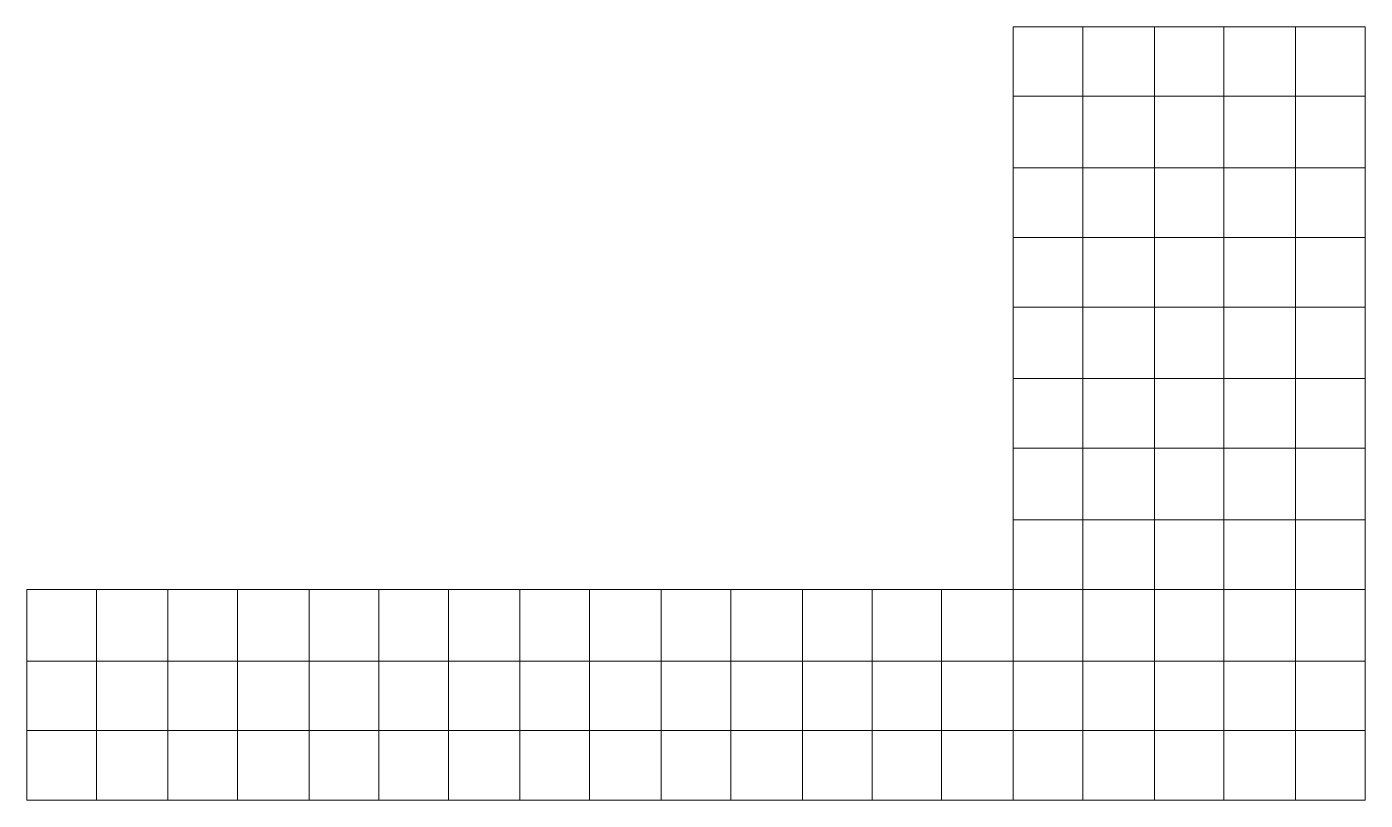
# Model space of a CAD drawing. Header units: millimetres. Extents: x -139 to 75, y -28 to 93.
# Drawn here: x -90.655 to -88.946, y 48.367 to 49.355 of the extents above; entities that cross this region are included whole.
import ezdxf

# ---------------------------------------------------------------- set-up
doc = ezdxf.new("R2010")
doc.units = ezdxf.units.MM
doc.header["$MEASUREMENT"] = 0
doc.layers.add('Layer 1', color=7, linetype='Continuous')

msp = doc.modelspace()

# ---------------------------------------------------------------- linework, layer by layer
at = {"layer": 'Layer 1', "color": 136, "lineweight": 0}
for points in [[(-89.3953, 49.2665), (-89.3953, 49.2665), (-89.3953, 49.3553), (-89.3953, 49.3553), (-89.3953, 49.3553), (-89.3953, 49.3553), (-89.3064, 49.3553), (-89.3064, 49.3553), (-89.3064, 49.3553), (-89.3064, 49.3553), (-89.3064, 49.2665), (-89.3064, 49.2665), (-89.3064, 49.2665), (-89.3064, 49.2665), (-89.3953, 49.2665), (-89.3953, 49.2665)], [(-89.3064, 49.2665), (-89.3064, 49.2665), (-89.3064, 49.3553), (-89.3064, 49.3553), (-89.3064, 49.3553), (-89.3064, 49.3553), (-89.215, 49.3553), (-89.215, 49.3553), (-89.215, 49.3553), (-89.215, 49.3553), (-89.215, 49.2665), (-89.215, 49.2665), (-89.215, 49.2665), (-89.215, 49.2665), (-89.3064, 49.2665), (-89.3064, 49.2665)], [(-89.215, 49.2665), (-89.215, 49.2665), (-89.215, 49.3553), (-89.215, 49.3553), (-89.215, 49.3553), (-89.215, 49.3553), (-89.1261, 49.3553), (-89.1261, 49.3553), (-89.1261, 49.3553), (-89.1261, 49.3553), (-89.1261, 49.2665), (-89.1261, 49.2665), (-89.1261, 49.2665), (-89.1261, 49.2665), (-89.215, 49.2665), (-89.215, 49.2665)], [(-89.1261, 49.2665), (-89.1261, 49.2665), (-89.1261, 49.3553), (-89.1261, 49.3553), (-89.1261, 49.3553), (-89.1261, 49.3553), (-89.0346, 49.3553), (-89.0346, 49.3553), (-89.0346, 49.3553), (-89.0346, 49.3553), (-89.0346, 49.2665), (-89.0346, 49.2665), (-89.0346, 49.2665), (-89.0346, 49.2665), (-89.1261, 49.2665), (-89.1261, 49.2665)], [(-89.0346, 49.2665), (-89.0346, 49.2665), (-89.0346, 49.3553), (-89.0346, 49.3553), (-89.0346, 49.3553), (-89.0346, 49.3553), (-88.9457, 49.3553), (-88.9457, 49.3553), (-88.9457, 49.3553), (-88.9457, 49.3553), (-88.9457, 49.2665), (-88.9457, 49.2665), (-88.9457, 49.2665), (-88.9457, 49.2665), (-89.0346, 49.2665), (-89.0346, 49.2665)], [(-89.3953, 49.175), (-89.3953, 49.175), (-89.3953, 49.2665), (-89.3953, 49.2665), (-89.3953, 49.2665), (-89.3953, 49.2665), (-89.3064, 49.2665), (-89.3064, 49.2665), (-89.3064, 49.2665), (-89.3064, 49.2665), (-89.3064, 49.175), (-89.3064, 49.175), (-89.3064, 49.175), (-89.3064, 49.175), (-89.3953, 49.175), (-89.3953, 49.175)], [(-89.3064, 49.175), (-89.3064, 49.175), (-89.3064, 49.2665), (-89.3064, 49.2665), (-89.3064, 49.2665), (-89.3064, 49.2665), (-89.215, 49.2665), (-89.215, 49.2665), (-89.215, 49.2665), (-89.215, 49.2665), (-89.215, 49.175), (-89.215, 49.175), (-89.215, 49.175), (-89.215, 49.175), (-89.3064, 49.175), (-89.3064, 49.175)], [(-89.215, 49.175), (-89.215, 49.175), (-89.215, 49.2665), (-89.215, 49.2665), (-89.215, 49.2665), (-89.215, 49.2665), (-89.1261, 49.2665), (-89.1261, 49.2665), (-89.1261, 49.2665), (-89.1261, 49.2665), (-89.1261, 49.175), (-89.1261, 49.175), (-89.1261, 49.175), (-89.1261, 49.175), (-89.215, 49.175), (-89.215, 49.175)], [(-89.1261, 49.175), (-89.1261, 49.175), (-89.1261, 49.2665), (-89.1261, 49.2665), (-89.1261, 49.2665), (-89.1261, 49.2665), (-89.0346, 49.2665), (-89.0346, 49.2665), (-89.0346, 49.2665), (-89.0346, 49.2665), (-89.0346, 49.175), (-89.0346, 49.175), (-89.0346, 49.175), (-89.0346, 49.175), (-89.1261, 49.175), (-89.1261, 49.175)], [(-89.0346, 49.175), (-89.0346, 49.175), (-89.0346, 49.2665), (-89.0346, 49.2665), (-89.0346, 49.2665), (-89.0346, 49.2665), (-88.9457, 49.2665), (-88.9457, 49.2665), (-88.9457, 49.2665), (-88.9457, 49.2665), (-88.9457, 49.175), (-88.9457, 49.175), (-88.9457, 49.175), (-88.9457, 49.175), (-89.0346, 49.175), (-89.0346, 49.175)], [(-89.3953, 49.0861), (-89.3953, 49.0861), (-89.3953, 49.175), (-89.3953, 49.175), (-89.3953, 49.175), (-89.3953, 49.175), (-89.3064, 49.175), (-89.3064, 49.175), (-89.3064, 49.175), (-89.3064, 49.175), (-89.3064, 49.0861), (-89.3064, 49.0861), (-89.3064, 49.0861), (-89.3064, 49.0861), (-89.3953, 49.0861), (-89.3953, 49.0861)], [(-89.3064, 49.0861), (-89.3064, 49.0861), (-89.3064, 49.175), (-89.3064, 49.175), (-89.3064, 49.175), (-89.3064, 49.175), (-89.215, 49.175), (-89.215, 49.175), (-89.215, 49.175), (-89.215, 49.175), (-89.215, 49.0861), (-89.215, 49.0861), (-89.215, 49.0861), (-89.215, 49.0861), (-89.3064, 49.0861), (-89.3064, 49.0861)], [(-89.215, 49.0861), (-89.215, 49.0861), (-89.215, 49.175), (-89.215, 49.175), (-89.215, 49.175), (-89.215, 49.175), (-89.1261, 49.175), (-89.1261, 49.175), (-89.1261, 49.175), (-89.1261, 49.175), (-89.1261, 49.0861), (-89.1261, 49.0861), (-89.1261, 49.0861), (-89.1261, 49.0861), (-89.215, 49.0861), (-89.215, 49.0861)], [(-89.1261, 49.0861), (-89.1261, 49.0861), (-89.1261, 49.175), (-89.1261, 49.175), (-89.1261, 49.175), (-89.1261, 49.175), (-89.0346, 49.175), (-89.0346, 49.175), (-89.0346, 49.175), (-89.0346, 49.175), (-89.0346, 49.0861), (-89.0346, 49.0861), (-89.0346, 49.0861), (-89.0346, 49.0861), (-89.1261, 49.0861), (-89.1261, 49.0861)], [(-89.0346, 49.0861), (-89.0346, 49.0861), (-89.0346, 49.175), (-89.0346, 49.175), (-89.0346, 49.175), (-89.0346, 49.175), (-88.9457, 49.175), (-88.9457, 49.175), (-88.9457, 49.175), (-88.9457, 49.175), (-88.9457, 49.0861), (-88.9457, 49.0861), (-88.9457, 49.0861), (-88.9457, 49.0861), (-89.0346, 49.0861), (-89.0346, 49.0861)], [(-89.3953, 48.9972), (-89.3953, 48.9972), (-89.3953, 49.0861), (-89.3953, 49.0861), (-89.3953, 49.0861), (-89.3953, 49.0861), (-89.3064, 49.0861), (-89.3064, 49.0861), (-89.3064, 49.0861), (-89.3064, 49.0861), (-89.3064, 48.9972), (-89.3064, 48.9972), (-89.3064, 48.9972), (-89.3064, 48.9972), (-89.3953, 48.9972), (-89.3953, 48.9972)], [(-89.3064, 48.9972), (-89.3064, 48.9972), (-89.3064, 49.0861), (-89.3064, 49.0861), (-89.3064, 49.0861), (-89.3064, 49.0861), (-89.215, 49.0861), (-89.215, 49.0861), (-89.215, 49.0861), (-89.215, 49.0861), (-89.215, 48.9972), (-89.215, 48.9972), (-89.215, 48.9972), (-89.215, 48.9972), (-89.3064, 48.9972), (-89.3064, 48.9972)], [(-89.215, 48.9972), (-89.215, 48.9972), (-89.215, 49.0861), (-89.215, 49.0861), (-89.215, 49.0861), (-89.215, 49.0861), (-89.1261, 49.0861), (-89.1261, 49.0861), (-89.1261, 49.0861), (-89.1261, 49.0861), (-89.1261, 48.9972), (-89.1261, 48.9972), (-89.1261, 48.9972), (-89.1261, 48.9972), (-89.215, 48.9972), (-89.215, 48.9972)], [(-89.1261, 48.9972), (-89.1261, 48.9972), (-89.1261, 49.0861), (-89.1261, 49.0861), (-89.1261, 49.0861), (-89.1261, 49.0861), (-89.0346, 49.0861), (-89.0346, 49.0861), (-89.0346, 49.0861), (-89.0346, 49.0861), (-89.0346, 48.9972), (-89.0346, 48.9972), (-89.0346, 48.9972), (-89.0346, 48.9972), (-89.1261, 48.9972), (-89.1261, 48.9972)], [(-89.0346, 48.9972), (-89.0346, 48.9972), (-89.0346, 49.0861), (-89.0346, 49.0861), (-89.0346, 49.0861), (-89.0346, 49.0861), (-88.9457, 49.0861), (-88.9457, 49.0861), (-88.9457, 49.0861), (-88.9457, 49.0861), (-88.9457, 48.9972), (-88.9457, 48.9972), (-88.9457, 48.9972), (-88.9457, 48.9972), (-89.0346, 48.9972), (-89.0346, 48.9972)], [(-89.3953, 48.9058), (-89.3953, 48.9058), (-89.3953, 48.9972), (-89.3953, 48.9972), (-89.3953, 48.9972), (-89.3953, 48.9972), (-89.3064, 48.9972), (-89.3064, 48.9972), (-89.3064, 48.9972), (-89.3064, 48.9972), (-89.3064, 48.9058), (-89.3064, 48.9058), (-89.3064, 48.9058), (-89.3064, 48.9058), (-89.3953, 48.9058), (-89.3953, 48.9058)], [(-89.3064, 48.9058), (-89.3064, 48.9058), (-89.3064, 48.9972), (-89.3064, 48.9972), (-89.3064, 48.9972), (-89.3064, 48.9972), (-89.215, 48.9972), (-89.215, 48.9972), (-89.215, 48.9972), (-89.215, 48.9972), (-89.215, 48.9058), (-89.215, 48.9058), (-89.215, 48.9058), (-89.215, 48.9058), (-89.3064, 48.9058), (-89.3064, 48.9058)], [(-89.215, 48.9058), (-89.215, 48.9058), (-89.215, 48.9972), (-89.215, 48.9972), (-89.215, 48.9972), (-89.215, 48.9972), (-89.1261, 48.9972), (-89.1261, 48.9972), (-89.1261, 48.9972), (-89.1261, 48.9972), (-89.1261, 48.9058), (-89.1261, 48.9058), (-89.1261, 48.9058), (-89.1261, 48.9058), (-89.215, 48.9058), (-89.215, 48.9058)], [(-89.1261, 48.9058), (-89.1261, 48.9058), (-89.1261, 48.9972), (-89.1261, 48.9972), (-89.1261, 48.9972), (-89.1261, 48.9972), (-89.0346, 48.9972), (-89.0346, 48.9972), (-89.0346, 48.9972), (-89.0346, 48.9972), (-89.0346, 48.9058), (-89.0346, 48.9058), (-89.0346, 48.9058), (-89.0346, 48.9058), (-89.1261, 48.9058), (-89.1261, 48.9058)], [(-89.0346, 48.9058), (-89.0346, 48.9058), (-89.0346, 48.9972), (-89.0346, 48.9972), (-89.0346, 48.9972), (-89.0346, 48.9972), (-88.9457, 48.9972), (-88.9457, 48.9972), (-88.9457, 48.9972), (-88.9457, 48.9972), (-88.9457, 48.9058), (-88.9457, 48.9058), (-88.9457, 48.9058), (-88.9457, 48.9058), (-89.0346, 48.9058), (-89.0346, 48.9058)], [(-89.3953, 48.8169), (-89.3953, 48.8169), (-89.3953, 48.9058), (-89.3953, 48.9058), (-89.3953, 48.9058), (-89.3953, 48.9058), (-89.3064, 48.9058), (-89.3064, 48.9058), (-89.3064, 48.9058), (-89.3064, 48.9058), (-89.3064, 48.8169), (-89.3064, 48.8169), (-89.3064, 48.8169), (-89.3064, 48.8169), (-89.3953, 48.8169), (-89.3953, 48.8169)], [(-89.3064, 48.8169), (-89.3064, 48.8169), (-89.3064, 48.9058), (-89.3064, 48.9058), (-89.3064, 48.9058), (-89.3064, 48.9058), (-89.215, 48.9058), (-89.215, 48.9058), (-89.215, 48.9058), (-89.215, 48.9058), (-89.215, 48.8169), (-89.215, 48.8169), (-89.215, 48.8169), (-89.215, 48.8169), (-89.3064, 48.8169), (-89.3064, 48.8169)], [(-89.215, 48.8169), (-89.215, 48.8169), (-89.215, 48.9058), (-89.215, 48.9058), (-89.215, 48.9058), (-89.215, 48.9058), (-89.1261, 48.9058), (-89.1261, 48.9058), (-89.1261, 48.9058), (-89.1261, 48.9058), (-89.1261, 48.8169), (-89.1261, 48.8169), (-89.1261, 48.8169), (-89.1261, 48.8169), (-89.215, 48.8169), (-89.215, 48.8169)], [(-89.1261, 48.8169), (-89.1261, 48.8169), (-89.1261, 48.9058), (-89.1261, 48.9058), (-89.1261, 48.9058), (-89.1261, 48.9058), (-89.0346, 48.9058), (-89.0346, 48.9058), (-89.0346, 48.9058), (-89.0346, 48.9058), (-89.0346, 48.8169), (-89.0346, 48.8169), (-89.0346, 48.8169), (-89.0346, 48.8169), (-89.1261, 48.8169), (-89.1261, 48.8169)], [(-89.0346, 48.8169), (-89.0346, 48.8169), (-89.0346, 48.9058), (-89.0346, 48.9058), (-89.0346, 48.9058), (-89.0346, 48.9058), (-88.9457, 48.9058), (-88.9457, 48.9058), (-88.9457, 48.9058), (-88.9457, 48.9058), (-88.9457, 48.8169), (-88.9457, 48.8169), (-88.9457, 48.8169), (-88.9457, 48.8169), (-89.0346, 48.8169), (-89.0346, 48.8169)], [(-89.3953, 48.7254), (-89.3953, 48.7254), (-89.3953, 48.8169), (-89.3953, 48.8169), (-89.3953, 48.8169), (-89.3953, 48.8169), (-89.3064, 48.8169), (-89.3064, 48.8169), (-89.3064, 48.8169), (-89.3064, 48.8169), (-89.3064, 48.7254), (-89.3064, 48.7254), (-89.3064, 48.7254), (-89.3064, 48.7254), (-89.3953, 48.7254), (-89.3953, 48.7254)], [(-89.3064, 48.7254), (-89.3064, 48.7254), (-89.3064, 48.8169), (-89.3064, 48.8169), (-89.3064, 48.8169), (-89.3064, 48.8169), (-89.215, 48.8169), (-89.215, 48.8169), (-89.215, 48.8169), (-89.215, 48.8169), (-89.215, 48.7254), (-89.215, 48.7254), (-89.215, 48.7254), (-89.215, 48.7254), (-89.3064, 48.7254), (-89.3064, 48.7254)], [(-89.215, 48.7254), (-89.215, 48.7254), (-89.215, 48.8169), (-89.215, 48.8169), (-89.215, 48.8169), (-89.215, 48.8169), (-89.1261, 48.8169), (-89.1261, 48.8169), (-89.1261, 48.8169), (-89.1261, 48.8169), (-89.1261, 48.7254), (-89.1261, 48.7254), (-89.1261, 48.7254), (-89.1261, 48.7254), (-89.215, 48.7254), (-89.215, 48.7254)], [(-89.1261, 48.7254), (-89.1261, 48.7254), (-89.1261, 48.8169), (-89.1261, 48.8169), (-89.1261, 48.8169), (-89.1261, 48.8169), (-89.0346, 48.8169), (-89.0346, 48.8169), (-89.0346, 48.8169), (-89.0346, 48.8169), (-89.0346, 48.7254), (-89.0346, 48.7254), (-89.0346, 48.7254), (-89.0346, 48.7254), (-89.1261, 48.7254), (-89.1261, 48.7254)], [(-89.0346, 48.7254), (-89.0346, 48.7254), (-89.0346, 48.8169), (-89.0346, 48.8169), (-89.0346, 48.8169), (-89.0346, 48.8169), (-88.9457, 48.8169), (-88.9457, 48.8169), (-88.9457, 48.8169), (-88.9457, 48.8169), (-88.9457, 48.7254), (-88.9457, 48.7254), (-88.9457, 48.7254), (-88.9457, 48.7254), (-89.0346, 48.7254), (-89.0346, 48.7254)], [(-89.3953, 48.6365), (-89.3953, 48.6365), (-89.3953, 48.7254), (-89.3953, 48.7254), (-89.3953, 48.7254), (-89.3953, 48.7254), (-89.3064, 48.7254), (-89.3064, 48.7254), (-89.3064, 48.7254), (-89.3064, 48.7254), (-89.3064, 48.6365), (-89.3064, 48.6365), (-89.3064, 48.6365), (-89.3064, 48.6365), (-89.3953, 48.6365), (-89.3953, 48.6365)], [(-89.3064, 48.6365), (-89.3064, 48.6365), (-89.3064, 48.7254), (-89.3064, 48.7254), (-89.3064, 48.7254), (-89.3064, 48.7254), (-89.215, 48.7254), (-89.215, 48.7254), (-89.215, 48.7254), (-89.215, 48.7254), (-89.215, 48.6365), (-89.215, 48.6365), (-89.215, 48.6365), (-89.215, 48.6365), (-89.3064, 48.6365), (-89.3064, 48.6365)], [(-89.215, 48.6365), (-89.215, 48.6365), (-89.215, 48.7254), (-89.215, 48.7254), (-89.215, 48.7254), (-89.215, 48.7254), (-89.1261, 48.7254), (-89.1261, 48.7254), (-89.1261, 48.7254), (-89.1261, 48.7254), (-89.1261, 48.6365), (-89.1261, 48.6365), (-89.1261, 48.6365), (-89.1261, 48.6365), (-89.215, 48.6365), (-89.215, 48.6365)], [(-89.1261, 48.6365), (-89.1261, 48.6365), (-89.1261, 48.7254), (-89.1261, 48.7254), (-89.1261, 48.7254), (-89.1261, 48.7254), (-89.0346, 48.7254), (-89.0346, 48.7254), (-89.0346, 48.7254), (-89.0346, 48.7254), (-89.0346, 48.6365), (-89.0346, 48.6365), (-89.0346, 48.6365), (-89.0346, 48.6365), (-89.1261, 48.6365), (-89.1261, 48.6365)], [(-89.0346, 48.6365), (-89.0346, 48.6365), (-89.0346, 48.7254), (-89.0346, 48.7254), (-89.0346, 48.7254), (-89.0346, 48.7254), (-88.9457, 48.7254), (-88.9457, 48.7254), (-88.9457, 48.7254), (-88.9457, 48.7254), (-88.9457, 48.6365), (-88.9457, 48.6365), (-88.9457, 48.6365), (-88.9457, 48.6365), (-89.0346, 48.6365), (-89.0346, 48.6365)], [(-90.6551, 48.5451), (-90.6551, 48.5451), (-90.6551, 48.6365), (-90.6551, 48.6365), (-90.6551, 48.6365), (-90.6551, 48.6365), (-90.5662, 48.6365), (-90.5662, 48.6365), (-90.5662, 48.6365), (-90.5662, 48.6365), (-90.5662, 48.5451), (-90.5662, 48.5451), (-90.5662, 48.5451), (-90.5662, 48.5451), (-90.6551, 48.5451), (-90.6551, 48.5451)], [(-90.5662, 48.5451), (-90.5662, 48.5451), (-90.5662, 48.6365), (-90.5662, 48.6365), (-90.5662, 48.6365), (-90.5662, 48.6365), (-90.4748, 48.6365), (-90.4748, 48.6365), (-90.4748, 48.6365), (-90.4748, 48.6365), (-90.4748, 48.5451), (-90.4748, 48.5451), (-90.4748, 48.5451), (-90.4748, 48.5451), (-90.5662, 48.5451), (-90.5662, 48.5451)], [(-90.4748, 48.5451), (-90.4748, 48.5451), (-90.4748, 48.6365), (-90.4748, 48.6365), (-90.4748, 48.6365), (-90.4748, 48.6365), (-90.3859, 48.6365), (-90.3859, 48.6365), (-90.3859, 48.6365), (-90.3859, 48.6365), (-90.3859, 48.5451), (-90.3859, 48.5451), (-90.3859, 48.5451), (-90.3859, 48.5451), (-90.4748, 48.5451), (-90.4748, 48.5451)], [(-90.3859, 48.5451), (-90.3859, 48.5451), (-90.3859, 48.6365), (-90.3859, 48.6365), (-90.3859, 48.6365), (-90.3859, 48.6365), (-90.2945, 48.6365), (-90.2945, 48.6365), (-90.2945, 48.6365), (-90.2945, 48.6365), (-90.2945, 48.5451), (-90.2945, 48.5451), (-90.2945, 48.5451), (-90.2945, 48.5451), (-90.3859, 48.5451), (-90.3859, 48.5451)], [(-90.2945, 48.5451), (-90.2945, 48.5451), (-90.2945, 48.6365), (-90.2945, 48.6365), (-90.2945, 48.6365), (-90.2945, 48.6365), (-90.2056, 48.6365), (-90.2056, 48.6365), (-90.2056, 48.6365), (-90.2056, 48.6365), (-90.2056, 48.5451), (-90.2056, 48.5451), (-90.2056, 48.5451), (-90.2056, 48.5451), (-90.2945, 48.5451), (-90.2945, 48.5451)], [(-90.2056, 48.5451), (-90.2056, 48.5451), (-90.2056, 48.6365), (-90.2056, 48.6365), (-90.2056, 48.6365), (-90.2056, 48.6365), (-90.1167, 48.6365), (-90.1167, 48.6365), (-90.1167, 48.6365), (-90.1167, 48.6365), (-90.1167, 48.5451), (-90.1167, 48.5451), (-90.1167, 48.5451), (-90.1167, 48.5451), (-90.2056, 48.5451), (-90.2056, 48.5451)], [(-90.1167, 48.5451), (-90.1167, 48.5451), (-90.1167, 48.6365), (-90.1167, 48.6365), (-90.1167, 48.6365), (-90.1167, 48.6365), (-90.0252, 48.6365), (-90.0252, 48.6365), (-90.0252, 48.6365), (-90.0252, 48.6365), (-90.0252, 48.5451), (-90.0252, 48.5451), (-90.0252, 48.5451), (-90.0252, 48.5451), (-90.1167, 48.5451), (-90.1167, 48.5451)], [(-90.0252, 48.5451), (-90.0252, 48.5451), (-90.0252, 48.6365), (-90.0252, 48.6365), (-90.0252, 48.6365), (-90.0252, 48.6365), (-89.9363, 48.6365), (-89.9363, 48.6365), (-89.9363, 48.6365), (-89.9363, 48.6365), (-89.9363, 48.5451), (-89.9363, 48.5451), (-89.9363, 48.5451), (-89.9363, 48.5451), (-90.0252, 48.5451), (-90.0252, 48.5451)], [(-89.9363, 48.5451), (-89.9363, 48.5451), (-89.9363, 48.6365), (-89.9363, 48.6365), (-89.9363, 48.6365), (-89.9363, 48.6365), (-89.8449, 48.6365), (-89.8449, 48.6365), (-89.8449, 48.6365), (-89.8449, 48.6365), (-89.8449, 48.5451), (-89.8449, 48.5451), (-89.8449, 48.5451), (-89.8449, 48.5451), (-89.9363, 48.5451), (-89.9363, 48.5451)], [(-89.8449, 48.5451), (-89.8449, 48.5451), (-89.8449, 48.6365), (-89.8449, 48.6365), (-89.8449, 48.6365), (-89.8449, 48.6365), (-89.756, 48.6365), (-89.756, 48.6365), (-89.756, 48.6365), (-89.756, 48.6365), (-89.756, 48.5451), (-89.756, 48.5451), (-89.756, 48.5451), (-89.756, 48.5451), (-89.8449, 48.5451), (-89.8449, 48.5451)], [(-89.756, 48.5451), (-89.756, 48.5451), (-89.756, 48.6365), (-89.756, 48.6365), (-89.756, 48.6365), (-89.756, 48.6365), (-89.6645, 48.6365), (-89.6645, 48.6365), (-89.6645, 48.6365), (-89.6645, 48.6365), (-89.6645, 48.5451), (-89.6645, 48.5451), (-89.6645, 48.5451), (-89.6645, 48.5451), (-89.756, 48.5451), (-89.756, 48.5451)], [(-89.6645, 48.5451), (-89.6645, 48.5451), (-89.6645, 48.6365), (-89.6645, 48.6365), (-89.6645, 48.6365), (-89.6645, 48.6365), (-89.5756, 48.6365), (-89.5756, 48.6365), (-89.5756, 48.6365), (-89.5756, 48.6365), (-89.5756, 48.5451), (-89.5756, 48.5451), (-89.5756, 48.5451), (-89.5756, 48.5451), (-89.6645, 48.5451), (-89.6645, 48.5451)], [(-89.5756, 48.5451), (-89.5756, 48.5451), (-89.5756, 48.6365), (-89.5756, 48.6365), (-89.5756, 48.6365), (-89.5756, 48.6365), (-89.4867, 48.6365), (-89.4867, 48.6365), (-89.4867, 48.6365), (-89.4867, 48.6365), (-89.4867, 48.5451), (-89.4867, 48.5451), (-89.4867, 48.5451), (-89.4867, 48.5451), (-89.5756, 48.5451), (-89.5756, 48.5451)], [(-89.4867, 48.5451), (-89.4867, 48.5451), (-89.4867, 48.6365), (-89.4867, 48.6365), (-89.4867, 48.6365), (-89.4867, 48.6365), (-89.3953, 48.6365), (-89.3953, 48.6365), (-89.3953, 48.6365), (-89.3953, 48.6365), (-89.3953, 48.5451), (-89.3953, 48.5451), (-89.3953, 48.5451), (-89.3953, 48.5451), (-89.4867, 48.5451), (-89.4867, 48.5451)], [(-89.3953, 48.5451), (-89.3953, 48.5451), (-89.3953, 48.6365), (-89.3953, 48.6365), (-89.3953, 48.6365), (-89.3953, 48.6365), (-89.3064, 48.6365), (-89.3064, 48.6365), (-89.3064, 48.6365), (-89.3064, 48.6365), (-89.3064, 48.5451), (-89.3064, 48.5451), (-89.3064, 48.5451), (-89.3064, 48.5451), (-89.3953, 48.5451), (-89.3953, 48.5451)], [(-89.3064, 48.5451), (-89.3064, 48.5451), (-89.3064, 48.6365), (-89.3064, 48.6365), (-89.3064, 48.6365), (-89.3064, 48.6365), (-89.215, 48.6365), (-89.215, 48.6365), (-89.215, 48.6365), (-89.215, 48.6365), (-89.215, 48.5451), (-89.215, 48.5451), (-89.215, 48.5451), (-89.215, 48.5451), (-89.3064, 48.5451), (-89.3064, 48.5451)], [(-89.215, 48.5451), (-89.215, 48.5451), (-89.215, 48.6365), (-89.215, 48.6365), (-89.215, 48.6365), (-89.215, 48.6365), (-89.1261, 48.6365), (-89.1261, 48.6365), (-89.1261, 48.6365), (-89.1261, 48.6365), (-89.1261, 48.5451), (-89.1261, 48.5451), (-89.1261, 48.5451), (-89.1261, 48.5451), (-89.215, 48.5451), (-89.215, 48.5451)], [(-89.1261, 48.5451), (-89.1261, 48.5451), (-89.1261, 48.6365), (-89.1261, 48.6365), (-89.1261, 48.6365), (-89.1261, 48.6365), (-89.0346, 48.6365), (-89.0346, 48.6365), (-89.0346, 48.6365), (-89.0346, 48.6365), (-89.0346, 48.5451), (-89.0346, 48.5451), (-89.0346, 48.5451), (-89.0346, 48.5451), (-89.1261, 48.5451), (-89.1261, 48.5451)], [(-89.0346, 48.5451), (-89.0346, 48.5451), (-89.0346, 48.6365), (-89.0346, 48.6365), (-89.0346, 48.6365), (-89.0346, 48.6365), (-88.9457, 48.6365), (-88.9457, 48.6365), (-88.9457, 48.6365), (-88.9457, 48.6365), (-88.9457, 48.5451), (-88.9457, 48.5451), (-88.9457, 48.5451), (-88.9457, 48.5451), (-89.0346, 48.5451), (-89.0346, 48.5451)], [(-90.6551, 48.4562), (-90.6551, 48.4562), (-90.6551, 48.5451), (-90.6551, 48.5451), (-90.6551, 48.5451), (-90.6551, 48.5451), (-90.5662, 48.5451), (-90.5662, 48.5451), (-90.5662, 48.5451), (-90.5662, 48.5451), (-90.5662, 48.4562), (-90.5662, 48.4562), (-90.5662, 48.4562), (-90.5662, 48.4562), (-90.6551, 48.4562), (-90.6551, 48.4562)], [(-90.5662, 48.4562), (-90.5662, 48.4562), (-90.5662, 48.5451), (-90.5662, 48.5451), (-90.5662, 48.5451), (-90.5662, 48.5451), (-90.4748, 48.5451), (-90.4748, 48.5451), (-90.4748, 48.5451), (-90.4748, 48.5451), (-90.4748, 48.4562), (-90.4748, 48.4562), (-90.4748, 48.4562), (-90.4748, 48.4562), (-90.5662, 48.4562), (-90.5662, 48.4562)], [(-90.4748, 48.4562), (-90.4748, 48.4562), (-90.4748, 48.5451), (-90.4748, 48.5451), (-90.4748, 48.5451), (-90.4748, 48.5451), (-90.3859, 48.5451), (-90.3859, 48.5451), (-90.3859, 48.5451), (-90.3859, 48.5451), (-90.3859, 48.4562), (-90.3859, 48.4562), (-90.3859, 48.4562), (-90.3859, 48.4562), (-90.4748, 48.4562), (-90.4748, 48.4562)], [(-90.3859, 48.4562), (-90.3859, 48.4562), (-90.3859, 48.5451), (-90.3859, 48.5451), (-90.3859, 48.5451), (-90.3859, 48.5451), (-90.2945, 48.5451), (-90.2945, 48.5451), (-90.2945, 48.5451), (-90.2945, 48.5451), (-90.2945, 48.4562), (-90.2945, 48.4562), (-90.2945, 48.4562), (-90.2945, 48.4562), (-90.3859, 48.4562), (-90.3859, 48.4562)], [(-90.2945, 48.4562), (-90.2945, 48.4562), (-90.2945, 48.5451), (-90.2945, 48.5451), (-90.2945, 48.5451), (-90.2945, 48.5451), (-90.2056, 48.5451), (-90.2056, 48.5451), (-90.2056, 48.5451), (-90.2056, 48.5451), (-90.2056, 48.4562), (-90.2056, 48.4562), (-90.2056, 48.4562), (-90.2056, 48.4562), (-90.2945, 48.4562), (-90.2945, 48.4562)], [(-90.2056, 48.4562), (-90.2056, 48.4562), (-90.2056, 48.5451), (-90.2056, 48.5451), (-90.2056, 48.5451), (-90.2056, 48.5451), (-90.1167, 48.5451), (-90.1167, 48.5451), (-90.1167, 48.5451), (-90.1167, 48.5451), (-90.1167, 48.4562), (-90.1167, 48.4562), (-90.1167, 48.4562), (-90.1167, 48.4562), (-90.2056, 48.4562), (-90.2056, 48.4562)], [(-90.1167, 48.4562), (-90.1167, 48.4562), (-90.1167, 48.5451), (-90.1167, 48.5451), (-90.1167, 48.5451), (-90.1167, 48.5451), (-90.0252, 48.5451), (-90.0252, 48.5451), (-90.0252, 48.5451), (-90.0252, 48.5451), (-90.0252, 48.4562), (-90.0252, 48.4562), (-90.0252, 48.4562), (-90.0252, 48.4562), (-90.1167, 48.4562), (-90.1167, 48.4562)], [(-90.0252, 48.4562), (-90.0252, 48.4562), (-90.0252, 48.5451), (-90.0252, 48.5451), (-90.0252, 48.5451), (-90.0252, 48.5451), (-89.9363, 48.5451), (-89.9363, 48.5451), (-89.9363, 48.5451), (-89.9363, 48.5451), (-89.9363, 48.4562), (-89.9363, 48.4562), (-89.9363, 48.4562), (-89.9363, 48.4562), (-90.0252, 48.4562), (-90.0252, 48.4562)], [(-89.9363, 48.4562), (-89.9363, 48.4562), (-89.9363, 48.5451), (-89.9363, 48.5451), (-89.9363, 48.5451), (-89.9363, 48.5451), (-89.8449, 48.5451), (-89.8449, 48.5451), (-89.8449, 48.5451), (-89.8449, 48.5451), (-89.8449, 48.4562), (-89.8449, 48.4562), (-89.8449, 48.4562), (-89.8449, 48.4562), (-89.9363, 48.4562), (-89.9363, 48.4562)], [(-89.8449, 48.4562), (-89.8449, 48.4562), (-89.8449, 48.5451), (-89.8449, 48.5451), (-89.8449, 48.5451), (-89.8449, 48.5451), (-89.756, 48.5451), (-89.756, 48.5451), (-89.756, 48.5451), (-89.756, 48.5451), (-89.756, 48.4562), (-89.756, 48.4562), (-89.756, 48.4562), (-89.756, 48.4562), (-89.8449, 48.4562), (-89.8449, 48.4562)], [(-89.756, 48.4562), (-89.756, 48.4562), (-89.756, 48.5451), (-89.756, 48.5451), (-89.756, 48.5451), (-89.756, 48.5451), (-89.6645, 48.5451), (-89.6645, 48.5451), (-89.6645, 48.5451), (-89.6645, 48.5451), (-89.6645, 48.4562), (-89.6645, 48.4562), (-89.6645, 48.4562), (-89.6645, 48.4562), (-89.756, 48.4562), (-89.756, 48.4562)], [(-89.6645, 48.4562), (-89.6645, 48.4562), (-89.6645, 48.5451), (-89.6645, 48.5451), (-89.6645, 48.5451), (-89.6645, 48.5451), (-89.5756, 48.5451), (-89.5756, 48.5451), (-89.5756, 48.5451), (-89.5756, 48.5451), (-89.5756, 48.4562), (-89.5756, 48.4562), (-89.5756, 48.4562), (-89.5756, 48.4562), (-89.6645, 48.4562), (-89.6645, 48.4562)], [(-89.5756, 48.4562), (-89.5756, 48.4562), (-89.5756, 48.5451), (-89.5756, 48.5451), (-89.5756, 48.5451), (-89.5756, 48.5451), (-89.4867, 48.5451), (-89.4867, 48.5451), (-89.4867, 48.5451), (-89.4867, 48.5451), (-89.4867, 48.4562), (-89.4867, 48.4562), (-89.4867, 48.4562), (-89.4867, 48.4562), (-89.5756, 48.4562), (-89.5756, 48.4562)], [(-89.4867, 48.4562), (-89.4867, 48.4562), (-89.4867, 48.5451), (-89.4867, 48.5451), (-89.4867, 48.5451), (-89.4867, 48.5451), (-89.3953, 48.5451), (-89.3953, 48.5451), (-89.3953, 48.5451), (-89.3953, 48.5451), (-89.3953, 48.4562), (-89.3953, 48.4562), (-89.3953, 48.4562), (-89.3953, 48.4562), (-89.4867, 48.4562), (-89.4867, 48.4562)], [(-89.3953, 48.4562), (-89.3953, 48.4562), (-89.3953, 48.5451), (-89.3953, 48.5451), (-89.3953, 48.5451), (-89.3953, 48.5451), (-89.3064, 48.5451), (-89.3064, 48.5451), (-89.3064, 48.5451), (-89.3064, 48.5451), (-89.3064, 48.4562), (-89.3064, 48.4562), (-89.3064, 48.4562), (-89.3064, 48.4562), (-89.3953, 48.4562), (-89.3953, 48.4562)], [(-89.3064, 48.4562), (-89.3064, 48.4562), (-89.3064, 48.5451), (-89.3064, 48.5451), (-89.3064, 48.5451), (-89.3064, 48.5451), (-89.215, 48.5451), (-89.215, 48.5451), (-89.215, 48.5451), (-89.215, 48.5451), (-89.215, 48.4562), (-89.215, 48.4562), (-89.215, 48.4562), (-89.215, 48.4562), (-89.3064, 48.4562), (-89.3064, 48.4562)], [(-89.215, 48.4562), (-89.215, 48.4562), (-89.215, 48.5451), (-89.215, 48.5451), (-89.215, 48.5451), (-89.215, 48.5451), (-89.1261, 48.5451), (-89.1261, 48.5451), (-89.1261, 48.5451), (-89.1261, 48.5451), (-89.1261, 48.4562), (-89.1261, 48.4562), (-89.1261, 48.4562), (-89.1261, 48.4562), (-89.215, 48.4562), (-89.215, 48.4562)], [(-89.1261, 48.4562), (-89.1261, 48.4562), (-89.1261, 48.5451), (-89.1261, 48.5451), (-89.1261, 48.5451), (-89.1261, 48.5451), (-89.0346, 48.5451), (-89.0346, 48.5451), (-89.0346, 48.5451), (-89.0346, 48.5451), (-89.0346, 48.4562), (-89.0346, 48.4562), (-89.0346, 48.4562), (-89.0346, 48.4562), (-89.1261, 48.4562), (-89.1261, 48.4562)], [(-89.0346, 48.4562), (-89.0346, 48.4562), (-89.0346, 48.5451), (-89.0346, 48.5451), (-89.0346, 48.5451), (-89.0346, 48.5451), (-88.9457, 48.5451), (-88.9457, 48.5451), (-88.9457, 48.5451), (-88.9457, 48.5451), (-88.9457, 48.4562), (-88.9457, 48.4562), (-88.9457, 48.4562), (-88.9457, 48.4562), (-89.0346, 48.4562), (-89.0346, 48.4562)], [(-90.6551, 48.3673), (-90.6551, 48.3673), (-90.6551, 48.4562), (-90.6551, 48.4562), (-90.6551, 48.4562), (-90.6551, 48.4562), (-90.5662, 48.4562), (-90.5662, 48.4562), (-90.5662, 48.4562), (-90.5662, 48.4562), (-90.5662, 48.3673), (-90.5662, 48.3673), (-90.5662, 48.3673), (-90.5662, 48.3673), (-90.6551, 48.3673), (-90.6551, 48.3673)], [(-90.5662, 48.3673), (-90.5662, 48.3673), (-90.5662, 48.4562), (-90.5662, 48.4562), (-90.5662, 48.4562), (-90.5662, 48.4562), (-90.4748, 48.4562), (-90.4748, 48.4562), (-90.4748, 48.4562), (-90.4748, 48.4562), (-90.4748, 48.3673), (-90.4748, 48.3673), (-90.4748, 48.3673), (-90.4748, 48.3673), (-90.5662, 48.3673), (-90.5662, 48.3673)], [(-90.4748, 48.3673), (-90.4748, 48.3673), (-90.4748, 48.4562), (-90.4748, 48.4562), (-90.4748, 48.4562), (-90.4748, 48.4562), (-90.3859, 48.4562), (-90.3859, 48.4562), (-90.3859, 48.4562), (-90.3859, 48.4562), (-90.3859, 48.3673), (-90.3859, 48.3673), (-90.3859, 48.3673), (-90.3859, 48.3673), (-90.4748, 48.3673), (-90.4748, 48.3673)], [(-90.3859, 48.3673), (-90.3859, 48.3673), (-90.3859, 48.4562), (-90.3859, 48.4562), (-90.3859, 48.4562), (-90.3859, 48.4562), (-90.2945, 48.4562), (-90.2945, 48.4562), (-90.2945, 48.4562), (-90.2945, 48.4562), (-90.2945, 48.3673), (-90.2945, 48.3673), (-90.2945, 48.3673), (-90.2945, 48.3673), (-90.3859, 48.3673), (-90.3859, 48.3673)], [(-90.2945, 48.3673), (-90.2945, 48.3673), (-90.2945, 48.4562), (-90.2945, 48.4562), (-90.2945, 48.4562), (-90.2945, 48.4562), (-90.2056, 48.4562), (-90.2056, 48.4562), (-90.2056, 48.4562), (-90.2056, 48.4562), (-90.2056, 48.3673), (-90.2056, 48.3673), (-90.2056, 48.3673), (-90.2056, 48.3673), (-90.2945, 48.3673), (-90.2945, 48.3673)], [(-90.2056, 48.3673), (-90.2056, 48.3673), (-90.2056, 48.4562), (-90.2056, 48.4562), (-90.2056, 48.4562), (-90.2056, 48.4562), (-90.1167, 48.4562), (-90.1167, 48.4562), (-90.1167, 48.4562), (-90.1167, 48.4562), (-90.1167, 48.3673), (-90.1167, 48.3673), (-90.1167, 48.3673), (-90.1167, 48.3673), (-90.2056, 48.3673), (-90.2056, 48.3673)], [(-90.1167, 48.3673), (-90.1167, 48.3673), (-90.1167, 48.4562), (-90.1167, 48.4562), (-90.1167, 48.4562), (-90.1167, 48.4562), (-90.0252, 48.4562), (-90.0252, 48.4562), (-90.0252, 48.4562), (-90.0252, 48.4562), (-90.0252, 48.3673), (-90.0252, 48.3673), (-90.0252, 48.3673), (-90.0252, 48.3673), (-90.1167, 48.3673), (-90.1167, 48.3673)], [(-90.0252, 48.3673), (-90.0252, 48.3673), (-90.0252, 48.4562), (-90.0252, 48.4562), (-90.0252, 48.4562), (-90.0252, 48.4562), (-89.9363, 48.4562), (-89.9363, 48.4562), (-89.9363, 48.4562), (-89.9363, 48.4562), (-89.9363, 48.3673), (-89.9363, 48.3673), (-89.9363, 48.3673), (-89.9363, 48.3673), (-90.0252, 48.3673), (-90.0252, 48.3673)], [(-89.9363, 48.3673), (-89.9363, 48.3673), (-89.9363, 48.4562), (-89.9363, 48.4562), (-89.9363, 48.4562), (-89.9363, 48.4562), (-89.8449, 48.4562), (-89.8449, 48.4562), (-89.8449, 48.4562), (-89.8449, 48.4562), (-89.8449, 48.3673), (-89.8449, 48.3673), (-89.8449, 48.3673), (-89.8449, 48.3673), (-89.9363, 48.3673), (-89.9363, 48.3673)], [(-89.8449, 48.3673), (-89.8449, 48.3673), (-89.8449, 48.4562), (-89.8449, 48.4562), (-89.8449, 48.4562), (-89.8449, 48.4562), (-89.756, 48.4562), (-89.756, 48.4562), (-89.756, 48.4562), (-89.756, 48.4562), (-89.756, 48.3673), (-89.756, 48.3673), (-89.756, 48.3673), (-89.756, 48.3673), (-89.8449, 48.3673), (-89.8449, 48.3673)], [(-89.756, 48.3673), (-89.756, 48.3673), (-89.756, 48.4562), (-89.756, 48.4562), (-89.756, 48.4562), (-89.756, 48.4562), (-89.6645, 48.4562), (-89.6645, 48.4562), (-89.6645, 48.4562), (-89.6645, 48.4562), (-89.6645, 48.3673), (-89.6645, 48.3673), (-89.6645, 48.3673), (-89.6645, 48.3673), (-89.756, 48.3673), (-89.756, 48.3673)], [(-89.6645, 48.3673), (-89.6645, 48.3673), (-89.6645, 48.4562), (-89.6645, 48.4562), (-89.6645, 48.4562), (-89.6645, 48.4562), (-89.5756, 48.4562), (-89.5756, 48.4562), (-89.5756, 48.4562), (-89.5756, 48.4562), (-89.5756, 48.3673), (-89.5756, 48.3673), (-89.5756, 48.3673), (-89.5756, 48.3673), (-89.6645, 48.3673), (-89.6645, 48.3673)], [(-89.5756, 48.3673), (-89.5756, 48.3673), (-89.5756, 48.4562), (-89.5756, 48.4562), (-89.5756, 48.4562), (-89.5756, 48.4562), (-89.4867, 48.4562), (-89.4867, 48.4562), (-89.4867, 48.4562), (-89.4867, 48.4562), (-89.4867, 48.3673), (-89.4867, 48.3673), (-89.4867, 48.3673), (-89.4867, 48.3673), (-89.5756, 48.3673), (-89.5756, 48.3673)], [(-89.4867, 48.3673), (-89.4867, 48.3673), (-89.4867, 48.4562), (-89.4867, 48.4562), (-89.4867, 48.4562), (-89.4867, 48.4562), (-89.3953, 48.4562), (-89.3953, 48.4562), (-89.3953, 48.4562), (-89.3953, 48.4562), (-89.3953, 48.3673), (-89.3953, 48.3673), (-89.3953, 48.3673), (-89.3953, 48.3673), (-89.4867, 48.3673), (-89.4867, 48.3673)], [(-89.3953, 48.3673), (-89.3953, 48.3673), (-89.3953, 48.4562), (-89.3953, 48.4562), (-89.3953, 48.4562), (-89.3953, 48.4562), (-89.3064, 48.4562), (-89.3064, 48.4562), (-89.3064, 48.4562), (-89.3064, 48.4562), (-89.3064, 48.3673), (-89.3064, 48.3673), (-89.3064, 48.3673), (-89.3064, 48.3673), (-89.3953, 48.3673), (-89.3953, 48.3673)], [(-89.3064, 48.3673), (-89.3064, 48.3673), (-89.3064, 48.4562), (-89.3064, 48.4562), (-89.3064, 48.4562), (-89.3064, 48.4562), (-89.215, 48.4562), (-89.215, 48.4562), (-89.215, 48.4562), (-89.215, 48.4562), (-89.215, 48.3673), (-89.215, 48.3673), (-89.215, 48.3673), (-89.215, 48.3673), (-89.3064, 48.3673), (-89.3064, 48.3673)], [(-89.215, 48.3673), (-89.215, 48.3673), (-89.215, 48.4562), (-89.215, 48.4562), (-89.215, 48.4562), (-89.215, 48.4562), (-89.1261, 48.4562), (-89.1261, 48.4562), (-89.1261, 48.4562), (-89.1261, 48.4562), (-89.1261, 48.3673), (-89.1261, 48.3673), (-89.1261, 48.3673), (-89.1261, 48.3673), (-89.215, 48.3673), (-89.215, 48.3673)], [(-89.1261, 48.3673), (-89.1261, 48.3673), (-89.1261, 48.4562), (-89.1261, 48.4562), (-89.1261, 48.4562), (-89.1261, 48.4562), (-89.0346, 48.4562), (-89.0346, 48.4562), (-89.0346, 48.4562), (-89.0346, 48.4562), (-89.0346, 48.3673), (-89.0346, 48.3673), (-89.0346, 48.3673), (-89.0346, 48.3673), (-89.1261, 48.3673), (-89.1261, 48.3673)], [(-89.0346, 48.3673), (-89.0346, 48.3673), (-89.0346, 48.4562), (-89.0346, 48.4562), (-89.0346, 48.4562), (-89.0346, 48.4562), (-88.9457, 48.4562), (-88.9457, 48.4562), (-88.9457, 48.4562), (-88.9457, 48.4562), (-88.9457, 48.3673), (-88.9457, 48.3673), (-88.9457, 48.3673), (-88.9457, 48.3673), (-89.0346, 48.3673), (-89.0346, 48.3673)]]:
    msp.add_open_spline(points, degree=3, knots=[0, 0, 0, 0, 0.2, 0.2, 0.2, 0.2, 0.4, 0.4, 0.4, 0.4, 0.6, 0.6, 0.6, 0.6, 1, 1, 1, 1], dxfattribs=at)

doc.saveas('drawing.dxf')
